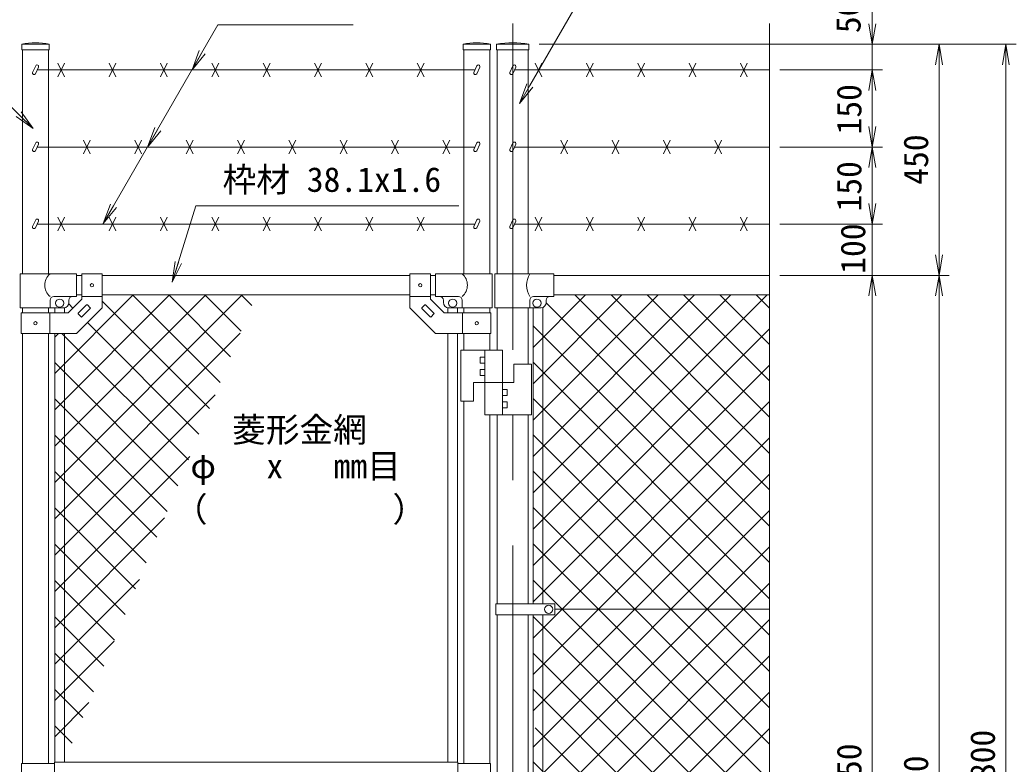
# Model space of a CAD drawing. Units: millimetres, scale not verified. Extents: x -4200 to 4200, y -2970 to 2970.
# Drawn here: x -2504 to -564, y 240 to 1689 of the extents above; entities that cross this region are included whole.
import ezdxf
from ezdxf.enums import TextEntityAlignment as Align

# ---------------------------------------------------------------- set-up
doc = ezdxf.new("R2010")
doc.units = ezdxf.units.MM
doc.header["$LTSCALE"] = 20
doc.linetypes.add('USER1', pattern=[50.8, 31.75, -6.35, 6.35, -6.35])
for name, color, linetype, lineweight in [('0-2_D-BMK', 2, 'USER1', 13), ('0-3_D-STR1', 1, 'Continuous', 18), ('0-6_D-STR3', 3, 'Continuous', 13), ('0-7_0', 7, 'Continuous', 9), ('0-8_D-STR-DIM', 7, 'Continuous', 9), ('0-9_D-STR-TXT', 7, 'Continuous', 9), ('0-A_D-STR2', 7, 'Continuous', 9)]:
    doc.layers.add(name, color=color, linetype=linetype, lineweight=lineweight)
doc.styles.add('ＭＳ ゴシック', font='')
doc.styles.get('ＭＳ ゴシック').set_extended_font_data('MS Gothic')

# ---------------------------------------------------------------- blocks, each defined once
blk = doc.blocks.new('_Open')
at = {"layer": '0-7_0'}
blk.add_line((-20, 3.33), (0, 0), dxfattribs=at)
blk.add_lwpolyline([(-20, -3.33), (0, 0), (-20, 0)], dxfattribs=at)
blk = doc.blocks.new('MLeader6')
at = {"layer": '0-8_D-STR-DIM'}
blk.add_line((-2501.78, 1510.15), (-2478.21, 1477.16), dxfattribs=at)
for points in [[(-2506.49, 1505.44), (-2731.16, 1730.11), (-3253.23, 1730.11), (-3260.43, 1730.11)], [(-2511.21, 1500.73), (-2478.21, 1477.16), (-2506.49, 1505.44)]]:
    blk.add_lwpolyline(points, dxfattribs=at)
blk = doc.blocks.new('MLeader7')
at = {"layer": '0-7_0'}
blk.add_line((-1505.31, 1557.62), (-1531.08, 1526.31), dxfattribs=at)
for points in [[(-1511.08, 1560.95), (-1369.94, 1805.42), (-842.86, 1805.42), (-835.66, 1805.42)], [(-1516.85, 1564.28), (-1531.08, 1526.31), (-1511.08, 1560.95)]]:
    blk.add_lwpolyline(points, dxfattribs=at)
blk = doc.blocks.new('MLeader12')
at = {"layer": '0-8_D-STR-DIM'}
blk.add_line((-2315.89, 1323.5), (-2341.64, 1292.17), dxfattribs=at)
for points in [[(-2321.67, 1326.82), (-2118.46, 1679.37), (-1862.25, 1679.37), (-1855.05, 1679.37)], [(-2327.45, 1330.15), (-2341.64, 1292.17), (-2321.67, 1326.82)]]:
    blk.add_lwpolyline(points, dxfattribs=at)

msp = doc.modelspace()

# ---------------------------------------------------------------- linework, layer by layer
at = {"layer": '0-2_D-BMK'}
msp.add_line((-1544.32, 1681.52), (-1544.32, -1188.63), dxfattribs=at)
at = {"layer": '0-3_D-STR1'}
for p, q in [((-2447.07, 1641.37), (-2500.27, 1641.37)), ((-2500.27, 1630.37), (-2500.27, 1641.37)), ((-2447.07, 1630.37), (-2500.27, 1630.37)), ((-2499.07, 1630.37), (-2499.07, 1194.37)), ((-2448.27, 1630.37), (-2448.27, 1194.37)), ((-2447.07, 1630.37), (-2447.07, 1641.37)), ((-1641.07, 1641.37), (-1587.87, 1641.37)), ((-1641.07, 1630.37), (-1641.07, 1641.37)), ((-1641.07, 1630.37), (-1587.87, 1630.37)), ((-1639.87, 1630.37), (-1639.87, 1194.37)), ((-1589.07, 1630.37), (-1589.07, 1194.37)), ((-1587.87, 1630.37), (-1587.87, 1641.37)), ((-1512.87, 1641.37), (-1575.77, 1641.37)), ((-1575.77, 1641.37), (-1575.77, 1630.37)), ((-1512.87, 1630.37), (-1575.77, 1630.37)), ((-1574.57, 1630.37), (-1574.57, 1194.37)), ((-1514.07, 1630.37), (-1514.07, 1194.37)), ((-1512.87, 1630.37), (-1512.87, 1641.37)), ((-2393.67, 1191.37), (-2383.67, 1191.37)), ((-2343.67, 1191.37), (-1744.47, 1191.37)), ((-1704.47, 1191.37), (-1694.47, 1191.37)), ((-1464.32, 1191.37), (-1044.32, 1191.37)), ((-2393.67, 1153.37), (-2383.67, 1153.37)), ((-2343.67, 1153.37), (-1744.47, 1153.37)), ((-1704.47, 1153.37), (-1694.47, 1153.37)), ((-1464.32, 1153.37), (-1044.32, 1153.37)), ((-2499.07, 1128.37), (-2499.07, 1118.37)), ((-2448.27, 1128.37), (-2448.27, 1118.37)), ((-2436.17, 1128.37), (-2436.17, 1118.37)), ((-2417.17, 1128.37), (-2417.17, 1118.37)), ((-1670.97, 1128.37), (-1670.97, 1118.37)), ((-1651.97, 1128.37), (-1651.97, 1118.37)), ((-1639.87, 1128.37), (-1639.87, 1118.37)), ((-1589.07, 1128.37), (-1589.07, 1118.37)), ((-1574.57, 1128.37), (-1574.57, 1045.87)), ((-1514.07, 1128.37), (-1514.07, 1018.87)), ((-1504.82, 1128.37), (-1504.82, 551.87)), ((-1485.82, 1129), (-1485.82, 551.87)), ((-2499.07, 1078.37), (-2499.07, 241.37)), ((-2448.27, 1078.37), (-2448.27, 241.37)), ((-2436.17, 1078.37), (-2436.17, 243.87)), ((-2417.17, 1078.37), (-2417.17, 243.87)), ((-1670.97, 1078.37), (-1670.97, 243.87)), ((-1651.97, 1078.37), (-1651.97, 243.87)), ((-1639.87, 1078.37), (-1639.87, 1045.87)), ((-1589.07, 1078.37), (-1589.07, 1045.87)), ((-1639.87, 946.87), (-1639.87, 241.37)), ((-1589.07, 919.87), (-1589.07, 241.37)), ((-1574.57, 919.87), (-1574.57, 551.87)), ((-1514.07, 919.87), (-1514.07, 551.87)), ((-1574.57, 530.87), (-1574.57, -98.13)), ((-1514.07, 530.87), (-1514.07, -98.13)), ((-1504.82, 530.87), (-1504.82, -98.13)), ((-1485.82, 530.87), (-1485.82, -98.13))]:
    msp.add_line(p, q, dxfattribs=at)
for centre, radius, start, end in [((-2473.67, 1524.94), 119.43, 77.13052, 102.86948), ((-1614.47, 1524.94), 119.43, 77.13052, 102.86948), ((-1544.32, 1478.02), 166.35, 79.10214, 100.89786)]:
    msp.add_arc(centre, radius, start, end, dxfattribs=at)
at = {"layer": '0-6_D-STR3'}
for p, q in [((-2473.24, 1599.4), (-2479.19, 1586.64)), ((-2467.8, 1596.86), (-2473.75, 1584.1)), ((-1617.78, 1591.37), (-2470.36, 1591.37)), ((-2430.38, 1604.78), (-2416.96, 1577.95)), ((-2430.38, 1577.95), (-2416.96, 1604.78)), ((-2330.38, 1604.78), (-2316.96, 1577.95)), ((-2330.38, 1577.95), (-2316.96, 1604.78)), ((-2230.38, 1604.78), (-2216.96, 1577.95)), ((-2230.38, 1577.95), (-2216.96, 1604.78)), ((-2130.38, 1604.78), (-2116.96, 1577.95)), ((-2130.38, 1577.95), (-2116.96, 1604.78)), ((-2030.38, 1604.78), (-2016.96, 1577.95)), ((-2030.38, 1577.95), (-2016.96, 1604.78)), ((-1930.38, 1604.78), (-1916.96, 1577.95)), ((-1930.38, 1577.95), (-1916.96, 1604.78)), ((-1830.38, 1604.78), (-1816.96, 1577.95)), ((-1830.38, 1577.95), (-1816.96, 1604.78)), ((-1730.38, 1604.78), (-1716.96, 1577.95)), ((-1730.38, 1577.95), (-1716.96, 1604.78)), ((-1614.04, 1599.4), (-1619.99, 1586.64)), ((-1608.6, 1596.86), (-1614.55, 1584.1)), ((-1543.89, 1599.4), (-1549.84, 1586.64)), ((-1538.45, 1596.86), (-1544.4, 1584.1)), ((-1044.32, 1591.37), (-1541.01, 1591.37)), ((-1501.03, 1604.78), (-1487.61, 1577.95)), ((-1501.03, 1577.95), (-1487.61, 1604.78)), ((-1401.03, 1604.78), (-1387.61, 1577.95)), ((-1401.03, 1577.95), (-1387.61, 1604.78)), ((-1301.03, 1604.78), (-1287.61, 1577.95)), ((-1301.03, 1577.95), (-1287.61, 1604.78)), ((-1201.03, 1604.78), (-1187.61, 1577.95)), ((-1201.03, 1577.95), (-1187.61, 1604.78)), ((-1101.03, 1604.78), (-1087.61, 1577.95)), ((-1101.03, 1577.95), (-1087.61, 1604.78)), ((-2380.38, 1454.78), (-2366.96, 1427.95)), ((-2380.38, 1427.95), (-2366.96, 1454.78)), ((-2280.38, 1454.78), (-2266.96, 1427.95)), ((-2280.38, 1427.95), (-2266.96, 1454.78)), ((-2180.38, 1454.78), (-2166.96, 1427.95)), ((-2180.38, 1427.95), (-2166.96, 1454.78)), ((-2080.38, 1454.78), (-2066.96, 1427.95)), ((-2080.38, 1427.95), (-2066.96, 1454.78)), ((-1980.38, 1454.78), (-1966.96, 1427.95)), ((-1980.38, 1427.95), (-1966.96, 1454.78)), ((-1880.38, 1454.78), (-1866.96, 1427.95)), ((-1880.38, 1427.95), (-1866.96, 1454.78)), ((-1780.38, 1454.78), (-1766.96, 1427.95)), ((-1780.38, 1427.95), (-1766.96, 1454.78)), ((-1680.38, 1454.78), (-1666.96, 1427.95)), ((-1680.38, 1427.95), (-1666.96, 1454.78)), ((-1451.03, 1454.78), (-1437.61, 1427.95)), ((-1451.03, 1427.95), (-1437.61, 1454.78)), ((-1351.03, 1454.78), (-1337.61, 1427.95)), ((-1351.03, 1427.95), (-1337.61, 1454.78)), ((-1251.03, 1454.78), (-1237.61, 1427.95)), ((-1251.03, 1427.95), (-1237.61, 1454.78)), ((-1151.03, 1454.78), (-1137.61, 1427.95)), ((-1151.03, 1427.95), (-1137.61, 1454.78)), ((-2473.24, 1449.4), (-2479.19, 1436.64)), ((-2467.8, 1446.86), (-2473.75, 1434.1)), ((-1617.78, 1441.37), (-2470.36, 1441.37)), ((-1614.04, 1449.4), (-1619.99, 1436.64)), ((-1608.6, 1446.86), (-1614.55, 1434.1)), ((-1543.89, 1449.4), (-1549.84, 1436.64)), ((-1538.45, 1446.86), (-1544.4, 1434.1)), ((-1044.32, 1441.37), (-1541.01, 1441.37)), ((-2430.38, 1304.78), (-2416.96, 1277.95)), ((-2430.38, 1277.95), (-2416.96, 1304.78)), ((-2330.38, 1304.78), (-2316.96, 1277.95)), ((-2330.38, 1277.95), (-2316.96, 1304.78)), ((-2230.38, 1304.78), (-2216.96, 1277.95)), ((-2230.38, 1277.95), (-2216.96, 1304.78)), ((-2130.38, 1304.78), (-2116.96, 1277.95)), ((-2130.38, 1277.95), (-2116.96, 1304.78)), ((-2030.38, 1304.78), (-2016.96, 1277.95)), ((-2030.38, 1277.95), (-2016.96, 1304.78)), ((-1930.38, 1304.78), (-1916.96, 1277.95)), ((-1930.38, 1277.95), (-1916.96, 1304.78)), ((-1830.38, 1304.78), (-1816.96, 1277.95)), ((-1830.38, 1277.95), (-1816.96, 1304.78)), ((-1730.38, 1304.78), (-1716.96, 1277.95)), ((-1730.38, 1277.95), (-1716.96, 1304.78)), ((-1501.03, 1304.78), (-1487.61, 1277.95)), ((-1501.03, 1277.95), (-1487.61, 1304.78)), ((-1401.03, 1304.78), (-1387.61, 1277.95)), ((-1401.03, 1277.95), (-1387.61, 1304.78)), ((-1301.03, 1304.78), (-1287.61, 1277.95)), ((-1301.03, 1277.95), (-1287.61, 1304.78)), ((-1201.03, 1304.78), (-1187.61, 1277.95)), ((-1201.03, 1277.95), (-1187.61, 1304.78)), ((-1101.03, 1304.78), (-1087.61, 1277.95)), ((-1101.03, 1277.95), (-1087.61, 1304.78)), ((-2473.24, 1299.4), (-2479.19, 1286.64)), ((-2467.8, 1296.86), (-2473.75, 1284.1)), ((-1617.78, 1291.37), (-2470.36, 1291.37)), ((-1614.04, 1299.4), (-1619.99, 1286.64)), ((-1608.6, 1296.86), (-1614.55, 1284.1)), ((-1543.89, 1299.4), (-1549.84, 1286.64)), ((-1538.45, 1296.86), (-1544.4, 1284.1)), ((-1044.32, 1291.37), (-1541.01, 1291.37)), ((-2393.67, 1194.37), (-2503.62, 1194.37)), ((-2503.62, 1194.37), (-2503.62, 1128.37)), ((-2393.67, 1150.37), (-2393.67, 1194.37)), ((-2383.67, 1194.62), (-2383.67, 1144.94)), ((-2383.67, 1194.62), (-2343.67, 1194.62)), ((-2343.67, 1194.62), (-2343.67, 1128.37)), ((-1744.47, 1194.62), (-1744.47, 1128.37)), ((-1704.47, 1194.62), (-1744.47, 1194.62)), ((-1704.47, 1194.62), (-1704.47, 1144.94)), ((-1694.47, 1194.37), (-1584.52, 1194.37)), ((-1694.47, 1150.37), (-1694.47, 1194.37)), ((-1584.52, 1194.37), (-1584.52, 1128.37)), ((-1579.02, 1194.37), (-1464.32, 1194.37)), ((-1579.02, 1128.37), (-1579.02, 1194.37)), ((-1464.32, 1150.37), (-1464.32, 1194.37)), ((-2393.67, 1150.37), (-2438.12, 1150.37)), ((-2410.24, 1118.37), (-2383.67, 1144.94)), ((-2383.67, 1150.12), (-2343.67, 1150.12)), ((-1704.47, 1150.12), (-1744.47, 1150.12)), ((-1677.9, 1118.37), (-1704.47, 1144.94)), ((-1694.47, 1150.37), (-1650.02, 1150.37)), ((-1503.92, 1150.37), (-1464.32, 1150.37)), ((-2503.62, 1128.37), (-2418.67, 1128.37)), ((-2445.12, 1128.37), (-2445.12, 1143.37)), ((-2408.67, 1138.37), (-2408.67, 1143.37)), ((-2390.34, 1117.77), (-2374.08, 1134.03)), ((-2383.27, 1110.7), (-2367, 1126.96)), ((-2372.66, 1134.03), (-2367, 1128.38)), ((-1715.48, 1134.03), (-1721.14, 1128.38)), ((-1704.88, 1110.7), (-1721.14, 1126.96)), ((-1697.8, 1117.77), (-1714.07, 1134.03)), ((-1679.47, 1138.37), (-1679.47, 1143.37)), ((-1584.52, 1128.37), (-1669.47, 1128.37)), ((-1643.02, 1128.37), (-1643.02, 1143.37)), ((-1579.02, 1128.37), (-1489.32, 1128.37)), ((-1510.92, 1128.37), (-1510.92, 1143.37)), ((-1479.32, 1138.37), (-1479.32, 1143.37)), ((-2501.37, 1118.37), (-2410.24, 1118.37)), ((-2501.37, 1118.37), (-2501.37, 1078.37)), ((-2445.97, 1118.37), (-2445.97, 1078.37)), ((-2390.34, 1116.36), (-2384.68, 1110.7)), ((-1697.8, 1116.36), (-1703.46, 1110.7)), ((-1586.77, 1118.37), (-1677.9, 1118.37)), ((-1642.17, 1118.37), (-1642.17, 1078.37)), ((-1586.77, 1118.37), (-1586.77, 1078.37)), ((-1564.57, 1045.87), (-1645.57, 1045.87)), ((-1645.57, 1045.87), (-1645.57, 946.87)), ((-1608.07, 1032.37), (-1608.07, 1020.37)), ((-1598.57, 1032.37), (-1608.07, 1032.37)), ((-1598.57, 1045.87), (-1598.57, 919.87)), ((-1564.57, 1045.87), (-1564.57, 919.87)), ((-1598.57, 1020.37), (-1608.07, 1020.37)), ((-1507.57, 1018.87), (-1542.57, 1018.87)), ((-1542.57, 1018.87), (-1542.57, 982.87)), ((-1507.57, 1018.87), (-1507.57, 919.87)), ((-1608.07, 1008.37), (-1608.07, 996.37)), ((-1598.57, 1008.37), (-1608.07, 1008.37)), ((-1598.57, 996.37), (-1608.07, 996.37)), ((-1542.57, 982.87), (-1620.57, 982.87)), ((-1620.57, 982.87), (-1620.57, 946.87)), ((-1564.57, 969.37), (-1555.07, 969.37)), ((-1564.57, 957.37), (-1555.07, 957.37)), ((-1555.07, 957.37), (-1555.07, 969.37)), ((-1620.57, 946.87), (-1645.57, 946.87)), ((-1564.57, 945.37), (-1555.07, 945.37)), ((-1564.57, 933.37), (-1555.07, 933.37)), ((-1555.07, 933.37), (-1555.07, 945.37)), ((-1507.57, 919.87), (-1598.57, 919.87)), ((-1577.12, 530.87), (-1577.12, 551.87)), ((-1462.33, 551.87), (-1577.12, 551.87)), ((-1462.33, 530.87), (-1462.33, 551.87)), ((-1462.33, 530.87), (-1577.12, 530.87)), ((-1462.33, 541.37), (-1044.32, 541.37)), ((-2501.17, 241.37), (-2501.17, 222.87)), ((-2436.57, 241.37), (-2501.17, 241.37)), ((-2436.57, 243.87), (-1651.57, 243.87)), ((-2436.57, 243.87), (-2436.57, 222.87)), ((-1651.57, 243.87), (-1651.57, 188.87)), ((-1651.57, 241.37), (-1587.47, 241.37)), ((-1587.47, 241.37), (-1587.47, 191.37))]:
    msp.add_line(p, q, dxfattribs=at)
for points in [[(-2501.37, 1078.37), (-2393.67, 1078.37), (-2343.67, 1128.37)], [(-1586.77, 1078.37), (-1694.47, 1078.37), (-1744.47, 1128.37)]]:
    msp.add_lwpolyline(points, dxfattribs=at)
for centre, radius in [((-2363.67, 1172.37), 3.25), ((-1724.47, 1172.37), 3.25), ((-2426.67, 1137.37), 8), ((-1661.47, 1137.37), 8), ((-1497.32, 1137.37), 8), ((-2473.67, 1098.37), 3.25), ((-1614.47, 1098.37), 3.25), ((-1474.33, 541.37), 8)]:
    msp.add_circle(centre, radius, dxfattribs=at)
for centre, radius, start, end in [((-2470.52, 1598.13), 3, 334.99524, 154.99707), ((-1611.32, 1598.13), 3, 334.99524, 154.99707), ((-1541.17, 1598.13), 3, 334.99524, 154.99707), ((-2476.47, 1585.37), 3, 154.99707, 334.99524), ((-1617.27, 1585.37), 3, 154.99707, 334.99524), ((-1547.12, 1585.37), 3, 154.99707, 334.99524), ((-2476.47, 1435.37), 3, 154.99707, 334.99524), ((-2470.52, 1448.13), 3, 334.99524, 154.99707), ((-1617.27, 1435.37), 3, 154.99707, 334.99524), ((-1611.32, 1448.13), 3, 334.99524, 154.99707), ((-1547.12, 1435.37), 3, 154.99707, 334.99524), ((-1541.17, 1448.13), 3, 334.99524, 154.99707), ((-2470.52, 1298.13), 3, 334.99524, 154.99707), ((-1611.32, 1298.13), 3, 334.99524, 154.99707), ((-1541.17, 1298.13), 3, 334.99524, 154.99707), ((-2476.47, 1285.37), 3, 154.99707, 334.99524), ((-1617.27, 1285.37), 3, 154.99707, 334.99524), ((-1547.12, 1285.37), 3, 154.99707, 334.99524), ((-2426.93, 1172.37), 28.55, 129.59418, 230.40582), ((-1661.22, 1172.37), 28.55, 309.59418, 50.40582), ((-1476.71, 1172.37), 40.68, 147.25964, 212.74036), ((-2438.12, 1143.37), 7, 90, 180), ((-2401.67, 1143.37), 7, 90, 180), ((-1686.47, 1143.37), 7, 0, 90), ((-1650.02, 1143.37), 7, 0, 90), ((-1503.92, 1143.37), 7, 90, 180), ((-1472.32, 1143.37), 7, 90, 180), ((-2418.67, 1138.37), 10, 270, 0), ((-2373.37, 1133.33), 1, 45, 135), ((-2367.71, 1127.67), 1, 315, 45), ((-1720.43, 1127.67), 1, 135, 225), ((-1714.78, 1133.33), 1, 45, 135), ((-1669.47, 1138.37), 10, 180, 270), ((-1489.32, 1138.37), 10, 270, 0), ((-2389.63, 1117.06), 1, 135, 225), ((-2383.98, 1111.41), 1, 225, 315), ((-1704.17, 1111.41), 1, 225, 315), ((-1698.51, 1117.06), 1, 315, 45)]:
    msp.add_arc(centre, radius, start, end, dxfattribs=at)
at = {"layer": '0-8_D-STR-DIM'}
for p, q in [((-844.32, 1681.37), (-844.32, 1721.37)), ((-1044.32, 1681.52), (-1044.32, 195.59)), ((-1492.87, 1641.37), (-824.32, 1641.37)), ((-1492.87, 1641.37), (-694.32, 1641.37)), ((-1492.87, 1641.37), (-564.32, 1641.37)), ((-844.32, 1591.37), (-844.32, 1641.37)), ((-1024.32, 1591.37), (-824.32, 1591.37)), ((-1024.32, 1591.37), (-824.32, 1591.37)), ((-714.32, 1231.37), (-714.32, 1601.37)), ((-584.32, 1601.37), (-584.32, -1118.63)), ((-844.32, 1481.37), (-844.32, 1551.37)), ((-844.32, 1551.37), (-844.32, 1511.37)), ((-1024.32, 1441.37), (-824.32, 1441.37)), ((-1024.32, 1441.37), (-824.32, 1441.37)), ((-844.32, 1331.37), (-844.32, 1401.37)), ((-844.32, 1331.37), (-844.32, 1371.37)), ((-1024.32, 1291.37), (-824.32, 1291.37)), ((-1004.32, 1291.37), (-824.32, 1291.37)), ((-844.32, 1191.37), (-844.32, 1291.37)), ((-1024.32, 1191.37), (-824.32, 1191.37)), ((-1024.32, 1191.37), (-694.32, 1191.37)), ((-1004.32, 1191.37), (-824.32, 1191.37)), ((-1004.32, 1191.37), (-694.32, 1191.37)), ((-844.32, 1151.37), (-844.32, -718.63)), ((-844.32, 1151.37), (-844.32, 1111.37)), ((-714.32, 1151.37), (-714.32, -768.63))]:
    msp.add_line(p, q, dxfattribs=at)
at = {"layer": '0-9_D-STR-TXT'}
msp.add_lwpolyline([(-1649.26, 1327.04), (-2161.32, 1327.04), (-2206.68, 1180.08)], dxfattribs=at)
at = {"layer": '0-A_D-STR2'}
for p, q in [((-2436.17, 788.22), (-2071.03, 1153.37)), ((-2436.17, 858.93), (-2141.74, 1153.37)), ((-2436.17, 929.64), (-2212.45, 1153.37)), ((-2436.17, 1000.35), (-2283.16, 1153.37)), ((-2114.31, 982.63), (-2285.05, 1153.37)), ((-2093.76, 1032.78), (-2214.34, 1153.37)), ((-2073.2, 1082.93), (-2143.63, 1153.37)), ((-2052.64, 1133.09), (-2072.92, 1153.37)), ((-1504.82, 1051.19), (-1402.64, 1153.37)), ((-1504.82, 980.48), (-1331.93, 1153.37)), ((-1504.82, 909.77), (-1261.22, 1153.37)), ((-1504.82, 839.06), (-1190.51, 1153.37)), ((-1504.82, 768.35), (-1119.8, 1153.37)), ((-1504.82, 697.64), (-1049.09, 1153.37)), ((-1044.32, 773.91), (-1423.78, 1153.37)), ((-1044.32, 844.62), (-1353.06, 1153.37)), ((-1044.32, 915.34), (-1282.35, 1153.37)), ((-1044.32, 986.05), (-1211.64, 1153.37)), ((-1044.32, 1056.76), (-1140.93, 1153.37)), ((-1044.32, 1127.47), (-1070.22, 1153.37)), ((-2400.86, 1127.75), (-2408.99, 1135.88)), ((-2134.87, 932.48), (-2343.67, 1141.28)), ((-1044.32, 703.2), (-1479.32, 1138.2)), ((-2155.43, 882.33), (-2372.57, 1099.47)), ((-1044.32, 632.49), (-1504.82, 1092.99)), ((-1504.82, 626.93), (-1044.32, 1087.43)), ((-2436.17, 717.51), (-2074.9, 1078.78)), ((-2436.17, 1071.06), (-2428.87, 1078.37)), ((-2175.99, 832.18), (-2422.18, 1078.37)), ((-2196.55, 782.03), (-2436.17, 1021.65)), ((-1044.32, 561.78), (-1504.82, 1022.28)), ((-1504.82, 556.21), (-1044.32, 1016.71)), ((-2436.17, 646.8), (-2124.03, 958.95)), ((-2217.11, 731.88), (-2436.17, 950.94)), ((-1044.32, 491.07), (-1504.82, 951.57)), ((-1504.82, 485.5), (-1044.32, 946)), ((-2237.67, 681.73), (-2436.17, 880.23)), ((-1044.32, 420.36), (-1504.82, 880.86)), ((-1504.82, 414.79), (-1044.32, 875.29)), ((-2435.39, 576.87), (-2173.15, 839.11)), ((-2258.23, 631.57), (-2436.17, 809.51)), ((-1044.32, 349.65), (-1504.82, 810.15)), ((-1504.82, 344.08), (-1044.32, 804.58)), ((-2278.79, 581.42), (-2436.17, 738.8)), ((-1044.32, 278.94), (-1504.82, 739.44)), ((-2436.17, 505.38), (-2222.28, 719.27)), ((-1504.82, 273.37), (-1044.32, 733.87)), ((-2299.35, 531.27), (-2436.17, 668.09)), ((-1044.32, 208.23), (-1504.82, 668.73)), ((-1504.82, 202.66), (-1044.32, 663.16)), ((-2436.17, 434.67), (-2271.41, 599.43)), ((-2319.91, 481.12), (-2436.17, 597.38)), ((-1068.09, 161.29), (-1504.82, 598.02)), ((-1504.82, 131.95), (-1044.32, 592.45)), ((-2340.47, 430.97), (-2436.17, 526.67)), ((-1044.32, 66.81), (-1504.82, 527.31)), ((-1504.82, 61.24), (-1044.32, 521.74)), ((-2436.17, 363.96), (-2320.54, 479.59)), ((-2361.03, 380.82), (-2436.17, 455.96)), ((-1504.82, -9.47), (-1044.32, 451.03)), ((-1044.32, -3.9), (-1504.29, 456.07)), ((-2381.59, 330.67), (-2436.17, 385.25)), ((-1044.32, -74.61), (-1504.82, 385.89)), ((-1504.82, -80.18), (-1044.32, 380.32)), ((-2436.17, 293.25), (-2369.66, 359.75)), ((-2402.15, 280.52), (-2436.17, 314.54)), ((-1044.32, -145.33), (-1500.5, 310.85)), ((-1462.33, -108.4), (-1044.32, 309.61)), ((-1044.32, -216.04), (-1504.82, 244.46))]:
    msp.add_line(p, q, dxfattribs=at)

# ---------------------------------------------------------------- block references
at = {"layer": '0-7_0'}
msp.add_blockref('MLeader7', (0, 0), dxfattribs=at)
at = {"layer": '0-8_D-STR-DIM'}
for name in ['MLeader6', 'MLeader12']:
    msp.add_blockref(name, (0, 0), dxfattribs=at)
at = {"layer": '0-8_D-STR-DIM', "xscale": 2, "yscale": 2}
for p, rotation in [((-844.32, 1641.37), 270), ((-2168.9, 1591.37), 240), ((-714.32, 1641.37), 90), ((-584.32, 1641.37), 90), ((-844.32, 1591.37), 90), ((-844.32, 1591.37), 90), ((-2255.51, 1441.37), 240), ((-844.32, 1441.37), 270), ((-844.32, 1441.37), 90), ((-844.32, 1291.37), 270), ((-844.32, 1291.37), 270), ((-714.32, 1191.37), 270), ((-844.32, 1191.37), 90), ((-844.32, 1191.37), 90), ((-714.32, 1191.37), 90)]:
    msp.add_blockref('_Open', p, dxfattribs=dict(at, rotation=rotation))
at = {"layer": '0-9_D-STR-TXT', "xscale": 2, "yscale": 2, "rotation": 252.84683}
msp.add_blockref('_Open', (-2207.27, 1178.17), dxfattribs=at)

# ---------------------------------------------------------------- texts
at = {"layer": '0-8_D-STR-DIM', "style": 'ＭＳ ゴシック'}
for s, p in [('50', (-852.63, 1663.01)), ('150', (-851.07, 1465.72)), ('450', (-721.07, 1367.87)), ('150', (-851.07, 1315.72)), ('100', (-843.56, 1194.53)), ('2800', (-591.07, 176.12)), ('1950', (-851.07, 149.47)), ('2000', (-721.07, 126.12))]:
    msp.add_text(s, height=48.09, rotation=90, dxfattribs=at).set_placement(p, align=Align.BOTTOM_LEFT)
at = {"layer": '0-9_D-STR-TXT', "style": 'ＭＳ ゴシック'}
for s, p in [('枠材 38.1x1.6', (-2109.38, 1339.63)), ('菱形金網', (-2090.73, 852.56)), ('φ   x   mm目', (-2171.95, 782.12)), ('（\u3000\u3000   \u3000\u3000）', (-2204.44, 697.65))]:
    msp.add_text(s, height=48.09, dxfattribs=at).set_placement(p, align=Align.BOTTOM_LEFT)

doc.saveas('drawing.dxf')
